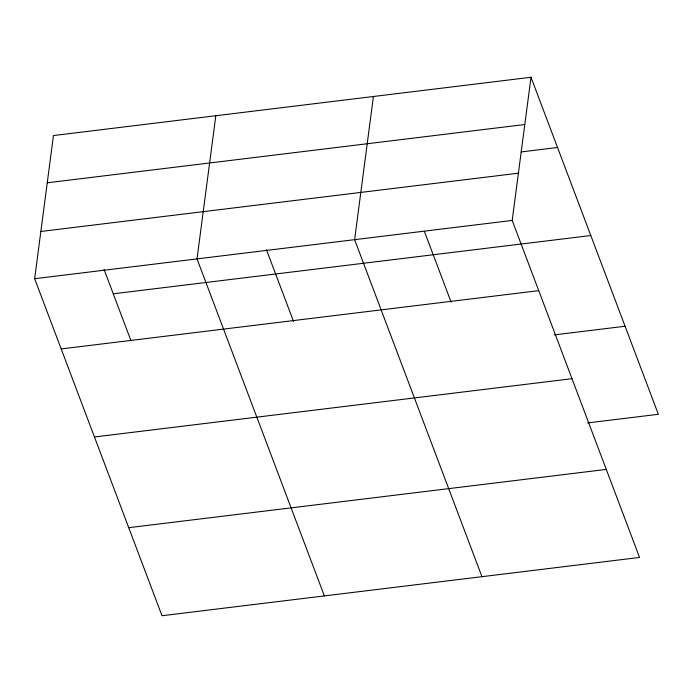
<?xml version="1.0" encoding="UTF-8"?>
<svg xmlns="http://www.w3.org/2000/svg" width="693" height="693" viewBox="0 0 693 693"><rect width="100%" height="100%" fill="white"/><g stroke="black" fill="none" stroke-linecap="round" stroke-linejoin="round"><path stroke-width="1.04" d="M531.003 77.269L512.196 220.435L639.544 557.449L161.997 615.73L34.65 278.707L53.456 135.551L531.003 77.269L658.35 414.293L587.595 422.921M215.818 115.731L197.02 258.896L324.367 595.911M373.414 96.5L354.608 239.665L481.956 576.68M47.245 182.796L524.8 124.515M521.084 151.94L557.536 147.488M40.852 231.471L518.399 173.189M34.65 278.707L512.196 220.435M113.254 293.806L590.8 235.533M61.183 348.925L538.73 290.653M554.322 334.884L625.077 326.247M94.447 436.971L572.002 378.699M128.725 527.685L606.28 469.404M424.419 231.488L451.117 302.139M266.441 249.705L293.52 321.37M104.08 269.516L130.778 340.176"/></g></svg>
